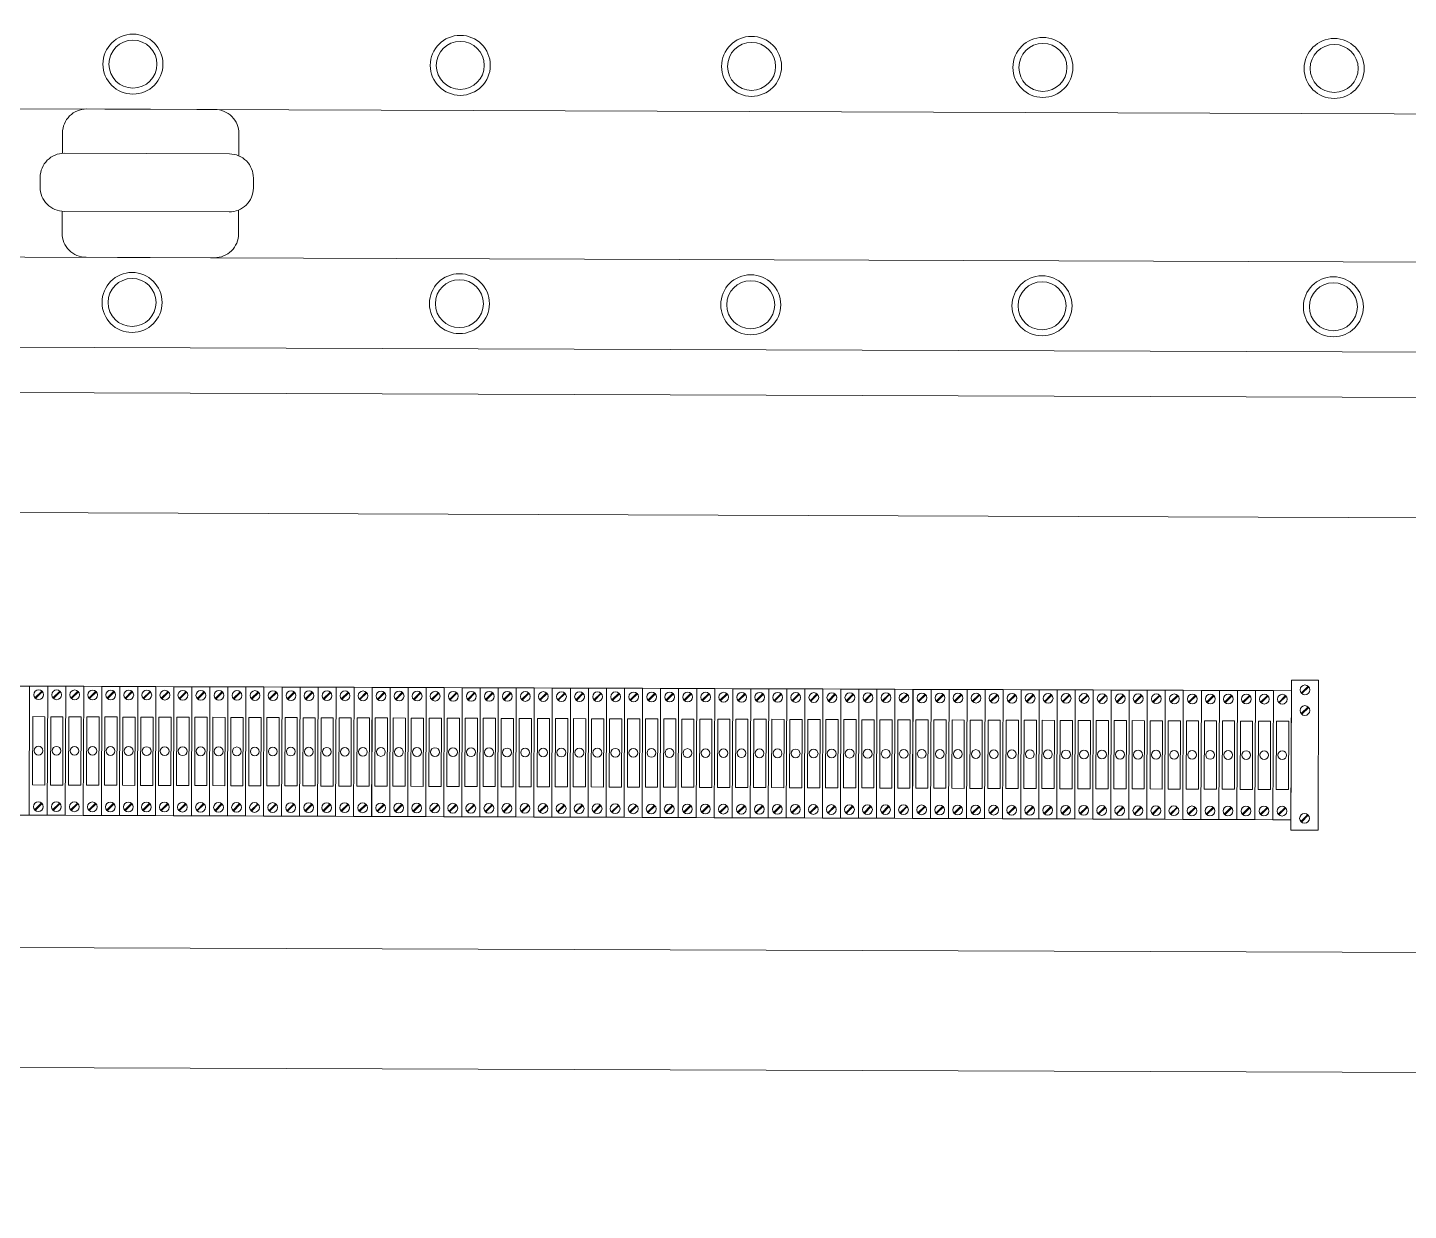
# Model space of a CAD drawing. Header units: millimetres. Extents: x 32721 to 103787, y 57624 to 127312.
# Drawn here: x 38084 to 38316.4, y 61468.9 to 61668.1 of the extents above; entities that cross this region are included whole.
import ezdxf

# ---------------------------------------------------------------- set-up
doc = ezdxf.new("R2010")
doc.units = ezdxf.units.MM
doc.header["$LTSCALE"] = 10
doc.layers.add('1轮廓实线层', color=7, linetype='Continuous', lineweight=18)

msp = doc.modelspace()

# ---------------------------------------------------------------- linework, layer by layer
at = {"layer": '1轮廓实线层'}
for p, q in [((38161.73, 61629.13), (38454.41, 61628.07)), ((37769.26, 61615.38), (38438.42, 61612.97)), ((37794.65, 61607.65), (38412.98, 61605.42)), ((37814.79, 61587.36), (38392.69, 61585.28)), ((38392.43, 61512.05), (37814.53, 61514.14)), ((38392.36, 61491.84), (37814.45, 61493.92))]:
    msp.add_line(p, q, dxfattribs=at)
at = {"layer": '1轮廓实线层', "lineweight": 13}
for p, q in [((38081.31, 61557.18), (38084.35, 61557.17)), ((38084.35, 61557.17), (38084.27, 61535.44)), ((38084.37, 61557.17), (38087.41, 61557.16)), ((38087.41, 61557.16), (38087.33, 61535.43)), ((38087.33, 61535.43), (38087.41, 61557.16)), ((38087.41, 61557.16), (38090.44, 61557.15)), ((38090.44, 61557.15), (38090.36, 61535.42)), ((38090.36, 61535.42), (38090.44, 61557.15)), ((38090.44, 61557.15), (38093.47, 61557.14)), ((38093.47, 61557.14), (38093.39, 61535.41)), ((38093.4, 61535.41), (38093.47, 61557.14)), ((38093.47, 61557.14), (38096.51, 61557.13)), ((38096.51, 61557.13), (38096.43, 61535.39)), ((38096.43, 61535.39), (38096.51, 61557.13)), ((38096.51, 61557.13), (38099.54, 61557.12)), ((38099.54, 61557.12), (38099.46, 61535.38)), ((38099.46, 61535.38), (38099.54, 61557.12)), ((38099.54, 61557.12), (38102.57, 61557.1)), ((38102.57, 61557.1), (38102.49, 61535.37)), ((38102.49, 61535.37), (38102.57, 61557.1)), ((38102.57, 61557.1), (38105.61, 61557.09)), ((38105.61, 61557.09), (38105.53, 61535.36)), ((38105.53, 61535.36), (38105.61, 61557.09)), ((38105.61, 61557.09), (38108.64, 61557.08)), ((38108.64, 61557.08), (38108.56, 61535.35)), ((38108.56, 61535.35), (38108.64, 61557.08)), ((38108.64, 61557.08), (38111.67, 61557.07)), ((38111.67, 61557.07), (38111.59, 61535.34)), ((38111.59, 61535.34), (38111.67, 61557.07)), ((38111.67, 61557.07), (38114.7, 61557.06)), ((38114.7, 61557.06), (38114.63, 61535.33)), ((38114.63, 61535.33), (38114.71, 61557.06)), ((38114.71, 61557.06), (38117.74, 61557.05)), ((38117.74, 61557.05), (38117.66, 61535.32)), ((38117.66, 61535.32), (38117.74, 61557.05)), ((38117.74, 61557.05), (38120.77, 61557.04)), ((38120.77, 61557.04), (38120.69, 61535.31)), ((38120.69, 61535.31), (38120.77, 61557.04)), ((38120.77, 61557.04), (38123.8, 61557.03)), ((38123.8, 61557.03), (38123.73, 61535.3)), ((38123.73, 61535.3), (38123.8, 61557.03)), ((38123.8, 61557.03), (38126.84, 61557.02)), ((38126.84, 61557.02), (38126.76, 61535.28)), ((38126.76, 61535.28), (38126.84, 61557.02)), ((38126.84, 61557.02), (38129.87, 61557.01)), ((38129.87, 61557.01), (38129.79, 61535.27)), ((38129.79, 61535.27), (38129.87, 61557.01)), ((38129.87, 61557.01), (38132.9, 61557)), ((38132.9, 61557), (38132.83, 61535.26)), ((38132.83, 61535.26), (38132.9, 61557)), ((38132.9, 61557), (38135.94, 61556.98)), ((38135.94, 61556.98), (38135.86, 61535.25)), ((38135.86, 61535.25), (38135.94, 61556.98)), ((38135.94, 61556.98), (38138.97, 61556.97)), ((38138.97, 61556.97), (38138.89, 61535.24)), ((38138.89, 61535.24), (38138.97, 61556.97)), ((38138.97, 61556.97), (38142, 61556.96)), ((38142, 61556.96), (38141.92, 61535.23)), ((38141.93, 61535.23), (38142, 61556.96)), ((38142, 61556.96), (38145.04, 61556.95)), ((38145.04, 61556.95), (38144.96, 61535.22)), ((38144.96, 61535.22), (38145.04, 61556.95)), ((38145.04, 61556.95), (38148.07, 61556.94)), ((38148.07, 61556.94), (38147.99, 61535.21)), ((38147.99, 61535.21), (38148.07, 61556.94)), ((38147.99, 61535.21), (38148.07, 61556.94)), ((38148.07, 61556.94), (38151.1, 61556.93)), ((38151.1, 61556.93), (38151.02, 61535.2)), ((38151.03, 61535.2), (38151.1, 61556.93)), ((38151.1, 61556.93), (38154.14, 61556.92)), ((38154.14, 61556.92), (38154.06, 61535.19)), ((38154.06, 61535.19), (38154.14, 61556.92)), ((38154.14, 61556.92), (38157.17, 61556.91)), ((38157.17, 61556.91), (38157.09, 61535.18)), ((38157.09, 61535.18), (38157.17, 61556.91)), ((38157.17, 61556.91), (38160.2, 61556.9)), ((38160.2, 61556.9), (38160.12, 61535.16)), ((38160.12, 61535.16), (38160.2, 61556.9)), ((38160.2, 61556.9), (38163.24, 61556.89)), ((38163.24, 61556.89), (38163.16, 61535.15)), ((38163.16, 61535.15), (38163.24, 61556.89)), ((38163.24, 61556.89), (38166.27, 61556.87)), ((38166.27, 61556.87), (38166.19, 61535.14)), ((38166.19, 61535.14), (38166.27, 61556.87)), ((38166.27, 61556.87), (38169.3, 61556.86)), ((38169.3, 61556.86), (38169.22, 61535.13)), ((38169.22, 61535.13), (38169.3, 61556.86)), ((38169.3, 61556.86), (38172.33, 61556.85)), ((38172.33, 61556.85), (38172.26, 61535.12)), ((38172.36, 61556.85), (38175.4, 61556.84)), ((38175.4, 61556.84), (38175.32, 61535.11)), ((38175.32, 61535.11), (38175.4, 61556.84)), ((38175.4, 61556.84), (38178.43, 61556.83)), ((38178.43, 61556.83), (38178.35, 61535.1)), ((38178.35, 61535.1), (38178.43, 61556.83)), ((38178.43, 61556.83), (38181.46, 61556.82)), ((38181.46, 61556.82), (38181.38, 61535.09)), ((38181.38, 61535.09), (38181.46, 61556.82)), ((38181.46, 61556.82), (38184.49, 61556.81)), ((38184.49, 61556.81), (38184.42, 61535.08)), ((38184.42, 61535.08), (38184.5, 61556.81)), ((38184.5, 61556.81), (38187.53, 61556.8)), ((38187.53, 61556.8), (38187.45, 61535.07)), ((38187.45, 61535.07), (38187.53, 61556.8)), ((38187.53, 61556.8), (38190.56, 61556.79)), ((38190.56, 61556.79), (38190.48, 61535.05)), ((38190.48, 61535.05), (38190.56, 61556.79)), ((38190.56, 61556.79), (38193.59, 61556.78)), ((38193.59, 61556.78), (38193.52, 61535.04)), ((38193.52, 61535.04), (38193.59, 61556.78)), ((38193.59, 61556.78), (38196.63, 61556.77)), ((38196.63, 61556.77), (38196.55, 61535.03)), ((38196.55, 61535.03), (38196.63, 61556.77)), ((38196.63, 61556.77), (38199.66, 61556.75)), ((38199.66, 61556.75), (38199.58, 61535.02)), ((38199.58, 61535.02), (38199.66, 61556.75)), ((38199.66, 61556.75), (38202.69, 61556.74)), ((38202.69, 61556.74), (38202.61, 61535.01)), ((38202.62, 61535.01), (38202.69, 61556.74)), ((38202.69, 61556.74), (38205.73, 61556.73)), ((38205.73, 61556.73), (38205.65, 61535)), ((38205.65, 61535), (38205.73, 61556.73)), ((38205.73, 61556.73), (38208.76, 61556.72)), ((38208.76, 61556.72), (38208.68, 61534.99)), ((38208.68, 61534.99), (38208.76, 61556.72)), ((38208.76, 61556.72), (38211.79, 61556.71)), ((38211.79, 61556.71), (38211.71, 61534.98)), ((38211.71, 61534.98), (38211.79, 61556.71)), ((38211.79, 61556.71), (38214.83, 61556.7)), ((38214.83, 61556.7), (38214.75, 61534.97)), ((38214.75, 61534.97), (38214.83, 61556.7)), ((38214.83, 61556.7), (38217.86, 61556.69)), ((38217.86, 61556.69), (38217.78, 61534.96)), ((38217.78, 61534.96), (38217.86, 61556.69)), ((38217.86, 61556.69), (38220.89, 61556.68)), ((38220.89, 61556.68), (38220.81, 61534.95)), ((38220.81, 61534.95), (38220.89, 61556.68)), ((38220.89, 61556.68), (38223.93, 61556.67)), ((38223.93, 61556.67), (38223.85, 61534.93)), ((38223.85, 61534.93), (38223.93, 61556.67)), ((38223.93, 61556.67), (38226.96, 61556.66)), ((38226.96, 61556.66), (38226.88, 61534.92)), ((38226.88, 61534.92), (38226.96, 61556.66)), ((38226.96, 61556.66), (38229.99, 61556.64)), ((38229.99, 61556.64), (38229.91, 61534.91)), ((38229.91, 61534.91), (38229.99, 61556.64)), ((38229.99, 61556.64), (38233.02, 61556.63)), ((38233.02, 61556.63), (38232.95, 61534.9)), ((38232.95, 61534.9), (38233.03, 61556.63)), ((38233.03, 61556.63), (38236.06, 61556.62)), ((38236.06, 61556.62), (38235.98, 61534.89)), ((38235.98, 61534.89), (38236.06, 61556.62)), ((38235.98, 61534.89), (38236.06, 61556.62)), ((38236.06, 61556.62), (38239.09, 61556.61)), ((38239.09, 61556.61), (38239.01, 61534.88)), ((38239.01, 61534.88), (38239.09, 61556.61)), ((38239.09, 61556.61), (38242.12, 61556.6)), ((38242.12, 61556.6), (38242.05, 61534.87)), ((38242.05, 61534.87), (38242.13, 61556.6)), ((38242.13, 61556.6), (38245.16, 61556.59)), ((38245.16, 61556.59), (38245.08, 61534.86)), ((38245.08, 61534.86), (38245.16, 61556.59)), ((38245.16, 61556.59), (38248.19, 61556.58)), ((38248.19, 61556.58), (38248.11, 61534.85)), ((38248.11, 61534.85), (38248.19, 61556.58)), ((38248.19, 61556.58), (38251.22, 61556.57)), ((38251.22, 61556.57), (38251.15, 61534.84)), ((38251.15, 61534.84), (38251.22, 61556.57)), ((38251.22, 61556.57), (38254.26, 61556.56)), ((38254.26, 61556.56), (38254.18, 61534.82)), ((38254.18, 61534.82), (38254.26, 61556.56)), ((38254.26, 61556.56), (38257.29, 61556.55)), ((38257.29, 61556.55), (38257.21, 61534.81)), ((38257.21, 61534.81), (38257.29, 61556.55)), ((38257.29, 61556.55), (38260.32, 61556.54)), ((38296.64, 61532.9), (38296.73, 61558.17)), ((38296.73, 61558.17), (38301.28, 61558.16)), ((38298.36, 61556.01), (38299.53, 61557.17)), ((38298.46, 61555.91), (38299.63, 61557.07)), ((38301.28, 61558.16), (38301.19, 61532.89)), ((38085.25, 61555.2), (38086.42, 61556.35)), ((38085.35, 61555.09), (38086.52, 61556.25)), ((38088.28, 61555.18), (38089.45, 61556.34)), ((38088.39, 61555.08), (38089.55, 61556.24)), ((38091.32, 61555.17), (38092.48, 61556.33)), ((38091.42, 61555.07), (38092.59, 61556.23)), ((38094.35, 61555.16), (38095.52, 61556.32)), ((38094.45, 61555.06), (38095.62, 61556.22)), ((38097.38, 61555.15), (38098.55, 61556.31)), ((38097.49, 61555.05), (38098.65, 61556.21)), ((38100.42, 61555.14), (38101.58, 61556.3)), ((38100.52, 61555.04), (38101.68, 61556.2)), ((38103.45, 61555.13), (38104.62, 61556.29)), ((38103.55, 61555.03), (38104.72, 61556.19)), ((38106.48, 61555.12), (38107.65, 61556.28)), ((38106.59, 61555.02), (38107.75, 61556.17)), ((38109.52, 61555.11), (38110.68, 61556.27)), ((38109.62, 61555.01), (38110.78, 61556.16)), ((38112.55, 61555.1), (38113.72, 61556.25)), ((38112.65, 61554.99), (38113.82, 61556.15)), ((38115.58, 61555.09), (38116.75, 61556.24)), ((38115.68, 61554.98), (38116.85, 61556.14)), ((38118.62, 61555.08), (38119.78, 61556.23)), ((38118.72, 61554.97), (38119.88, 61556.13)), ((38121.65, 61555.06), (38122.82, 61556.22)), ((38121.75, 61554.96), (38122.92, 61556.12)), ((38124.68, 61555.05), (38125.85, 61556.21)), ((38124.78, 61554.95), (38125.95, 61556.11)), ((38127.72, 61555.04), (38128.88, 61556.2)), ((38127.82, 61554.94), (38128.98, 61556.1)), ((38130.75, 61555.03), (38131.91, 61556.19)), ((38130.85, 61554.93), (38132.02, 61556.09)), ((38133.78, 61555.02), (38134.95, 61556.18)), ((38133.88, 61554.92), (38135.05, 61556.08)), ((38136.81, 61555.01), (38137.98, 61556.17)), ((38136.92, 61554.91), (38138.08, 61556.06)), ((38139.85, 61555), (38141.01, 61556.16)), ((38139.95, 61554.9), (38141.12, 61556.05)), ((38142.88, 61554.99), (38144.05, 61556.14)), ((38142.98, 61554.89), (38144.15, 61556.04)), ((38145.91, 61554.98), (38147.08, 61556.13)), ((38146.02, 61554.87), (38147.18, 61556.03)), ((38148.95, 61554.97), (38150.11, 61556.12)), ((38149.05, 61554.86), (38150.22, 61556.02)), ((38151.98, 61554.95), (38153.15, 61556.11)), ((38152.08, 61554.85), (38153.25, 61556.01)), ((38155.01, 61554.94), (38156.18, 61556.1)), ((38155.12, 61554.84), (38156.28, 61556)), ((38158.05, 61554.93), (38159.21, 61556.09)), ((38158.15, 61554.83), (38159.31, 61555.99)), ((38161.08, 61554.92), (38162.25, 61556.08)), ((38161.18, 61554.82), (38162.35, 61555.98)), ((38164.11, 61554.91), (38165.28, 61556.07)), ((38164.22, 61554.81), (38165.38, 61555.97)), ((38167.15, 61554.9), (38168.31, 61556.06)), ((38167.25, 61554.8), (38168.41, 61555.96)), ((38170.18, 61554.89), (38171.35, 61556.05)), ((38170.28, 61554.79), (38171.45, 61555.94)), ((38173.24, 61554.88), (38174.41, 61556.04)), ((38173.34, 61554.78), (38174.51, 61555.93)), ((38176.27, 61554.87), (38177.44, 61556.02)), ((38176.37, 61554.76), (38177.54, 61555.92)), ((38179.31, 61554.86), (38180.47, 61556.01)), ((38179.41, 61554.75), (38180.57, 61555.91)), ((38182.34, 61554.85), (38183.51, 61556)), ((38182.44, 61554.74), (38183.61, 61555.9)), ((38185.37, 61554.83), (38186.54, 61555.99)), ((38185.47, 61554.73), (38186.64, 61555.89)), ((38188.41, 61554.82), (38189.57, 61555.98)), ((38188.51, 61554.72), (38189.67, 61555.88)), ((38191.44, 61554.81), (38192.6, 61555.97)), ((38191.54, 61554.71), (38192.71, 61555.87)), ((38194.47, 61554.8), (38195.64, 61555.96)), ((38194.57, 61554.7), (38195.74, 61555.86)), ((38197.51, 61554.79), (38198.67, 61555.95)), ((38197.61, 61554.69), (38198.77, 61555.85)), ((38200.54, 61554.78), (38201.7, 61555.94)), ((38200.64, 61554.68), (38201.81, 61555.83)), ((38203.57, 61554.77), (38204.74, 61555.93)), ((38203.67, 61554.67), (38204.84, 61555.82)), ((38206.6, 61554.76), (38207.77, 61555.91)), ((38206.71, 61554.66), (38207.87, 61555.81)), ((38209.64, 61554.75), (38210.8, 61555.9)), ((38209.74, 61554.64), (38210.9, 61555.8)), ((38212.67, 61554.74), (38213.84, 61555.89)), ((38212.77, 61554.63), (38213.94, 61555.79)), ((38215.7, 61554.72), (38216.87, 61555.88)), ((38215.81, 61554.62), (38216.97, 61555.78)), ((38218.74, 61554.71), (38219.9, 61555.87)), ((38218.84, 61554.61), (38220, 61555.77)), ((38221.77, 61554.7), (38222.94, 61555.86)), ((38221.87, 61554.6), (38223.04, 61555.76)), ((38224.8, 61554.69), (38225.97, 61555.85)), ((38224.9, 61554.59), (38226.07, 61555.75)), ((38227.84, 61554.68), (38229, 61555.84)), ((38227.94, 61554.58), (38229.1, 61555.74)), ((38230.87, 61554.67), (38232.04, 61555.83)), ((38230.97, 61554.57), (38232.14, 61555.73)), ((38233.9, 61554.66), (38235.07, 61555.82)), ((38234, 61554.56), (38235.17, 61555.71)), ((38236.94, 61554.65), (38238.1, 61555.81)), ((38237.04, 61554.55), (38238.2, 61555.7)), ((38239.97, 61554.64), (38241.14, 61555.79)), ((38240.07, 61554.53), (38241.24, 61555.69)), ((38243, 61554.63), (38244.17, 61555.78)), ((38243.1, 61554.52), (38244.27, 61555.68)), ((38246.04, 61554.62), (38247.2, 61555.77)), ((38246.14, 61554.51), (38247.3, 61555.67)), ((38249.07, 61554.6), (38250.23, 61555.76)), ((38249.17, 61554.5), (38250.34, 61555.66)), ((38252.1, 61554.59), (38253.27, 61555.75)), ((38252.2, 61554.49), (38253.37, 61555.65)), ((38255.14, 61554.58), (38256.3, 61555.74)), ((38255.24, 61554.48), (38256.4, 61555.64)), ((38258.17, 61554.57), (38259.33, 61555.73)), ((38258.27, 61554.47), (38259.44, 61555.63)), ((38260.32, 61556.54), (38260.24, 61534.8)), ((38260.25, 61534.8), (38260.32, 61556.54)), ((38260.32, 61556.54), (38263.36, 61556.52)), ((38261.2, 61554.56), (38262.37, 61555.72)), ((38261.3, 61554.46), (38262.47, 61555.62)), ((38263.36, 61556.52), (38263.28, 61534.79)), ((38263.28, 61534.79), (38263.36, 61556.52)), ((38263.36, 61556.52), (38266.39, 61556.51)), ((38264.23, 61554.55), (38265.4, 61555.71)), ((38264.34, 61554.45), (38265.5, 61555.6)), ((38266.39, 61556.51), (38266.31, 61534.78)), ((38266.31, 61534.78), (38266.39, 61556.51)), ((38266.39, 61556.51), (38269.42, 61556.5)), ((38267.27, 61554.54), (38268.43, 61555.7)), ((38267.37, 61554.44), (38268.54, 61555.59)), ((38269.42, 61556.5), (38269.34, 61534.77)), ((38269.34, 61534.77), (38269.42, 61556.5)), ((38269.42, 61556.5), (38272.46, 61556.49)), ((38270.3, 61554.53), (38271.47, 61555.68)), ((38270.4, 61554.43), (38271.57, 61555.58)), ((38272.46, 61556.49), (38272.38, 61534.76)), ((38272.38, 61534.76), (38272.46, 61556.49)), ((38272.46, 61556.49), (38275.49, 61556.48)), ((38273.33, 61554.52), (38274.5, 61555.67)), ((38273.44, 61554.41), (38274.6, 61555.57)), ((38275.49, 61556.48), (38275.41, 61534.75)), ((38275.41, 61534.75), (38275.49, 61556.48)), ((38275.49, 61556.48), (38278.52, 61556.47)), ((38276.37, 61554.51), (38277.53, 61555.66)), ((38276.47, 61554.4), (38277.63, 61555.56)), ((38278.52, 61556.47), (38278.44, 61534.74)), ((38278.44, 61534.74), (38278.52, 61556.47)), ((38278.52, 61556.47), (38281.56, 61556.46)), ((38279.4, 61554.49), (38280.57, 61555.65)), ((38279.5, 61554.39), (38280.67, 61555.55)), ((38281.56, 61556.46), (38281.48, 61534.73)), ((38281.48, 61534.73), (38281.56, 61556.46)), ((38281.56, 61556.46), (38284.59, 61556.45)), ((38282.43, 61554.48), (38283.6, 61555.64)), ((38282.53, 61554.38), (38283.7, 61555.54)), ((38284.59, 61556.45), (38284.51, 61534.72)), ((38284.51, 61534.72), (38284.59, 61556.45)), ((38284.59, 61556.45), (38287.62, 61556.44)), ((38285.47, 61554.47), (38286.63, 61555.63)), ((38285.57, 61554.37), (38286.73, 61555.53)), ((38287.62, 61556.44), (38287.54, 61534.7)), ((38287.54, 61534.7), (38287.62, 61556.44)), ((38287.62, 61556.44), (38290.65, 61556.43)), ((38288.5, 61554.46), (38289.67, 61555.62)), ((38288.6, 61554.36), (38289.77, 61555.52)), ((38290.65, 61556.43), (38290.58, 61534.69)), ((38290.58, 61534.69), (38290.66, 61556.43)), ((38290.66, 61556.43), (38293.69, 61556.41)), ((38291.53, 61554.45), (38292.7, 61555.61)), ((38291.63, 61554.35), (38292.8, 61555.51)), ((38293.69, 61556.41), (38293.61, 61534.68)), ((38293.61, 61534.68), (38293.69, 61556.41)), ((38293.69, 61556.41), (38296.72, 61556.4)), ((38294.57, 61554.44), (38295.73, 61555.6)), ((38294.67, 61554.34), (38295.83, 61555.5)), ((38296.72, 61556.4), (38296.64, 61534.67)), ((38296.64, 61534.67), (38296.72, 61556.4)), ((38298.35, 61552.54), (38299.52, 61553.69)), ((38298.45, 61552.43), (38299.62, 61553.59)), ((38085.18, 61536.35), (38086.35, 61537.5)), ((38085.29, 61536.24), (38086.45, 61537.4)), ((38088.22, 61536.34), (38089.38, 61537.49)), ((38088.32, 61536.23), (38089.48, 61537.39)), ((38091.25, 61536.32), (38092.42, 61537.48)), ((38091.35, 61536.22), (38092.52, 61537.38)), ((38094.28, 61536.31), (38095.45, 61537.47)), ((38094.38, 61536.21), (38095.55, 61537.37)), ((38097.32, 61536.3), (38098.48, 61537.46)), ((38097.42, 61536.2), (38098.58, 61537.36)), ((38100.35, 61536.29), (38101.52, 61537.45)), ((38100.45, 61536.19), (38101.62, 61537.35)), ((38103.38, 61536.28), (38104.55, 61537.44)), ((38103.48, 61536.18), (38104.65, 61537.34)), ((38106.42, 61536.27), (38107.58, 61537.43)), ((38106.52, 61536.17), (38107.68, 61537.32)), ((38109.45, 61536.26), (38110.61, 61537.42)), ((38109.55, 61536.16), (38110.72, 61537.31)), ((38112.48, 61536.25), (38113.65, 61537.41)), ((38112.58, 61536.15), (38113.75, 61537.3)), ((38115.52, 61536.24), (38116.68, 61537.39)), ((38115.62, 61536.13), (38116.78, 61537.29)), ((38118.55, 61536.23), (38119.71, 61537.38)), ((38118.65, 61536.12), (38119.82, 61537.28)), ((38121.58, 61536.21), (38122.75, 61537.37)), ((38121.68, 61536.11), (38122.85, 61537.27)), ((38124.61, 61536.2), (38125.78, 61537.36)), ((38124.72, 61536.1), (38125.88, 61537.26)), ((38127.65, 61536.19), (38128.81, 61537.35)), ((38127.75, 61536.09), (38128.91, 61537.25)), ((38130.68, 61536.18), (38131.85, 61537.34)), ((38130.78, 61536.08), (38131.95, 61537.24)), ((38133.71, 61536.17), (38134.88, 61537.33)), ((38133.82, 61536.07), (38134.98, 61537.23)), ((38136.75, 61536.16), (38137.91, 61537.32)), ((38136.85, 61536.06), (38138.01, 61537.22)), ((38139.78, 61536.15), (38140.95, 61537.31)), ((38139.88, 61536.05), (38141.05, 61537.2)), ((38142.81, 61536.14), (38143.98, 61537.3)), ((38142.91, 61536.04), (38144.08, 61537.19)), ((38145.85, 61536.13), (38147.01, 61537.28)), ((38145.95, 61536.03), (38147.11, 61537.18)), ((38148.88, 61536.12), (38150.05, 61537.27)), ((38148.98, 61536.01), (38150.15, 61537.17)), ((38151.91, 61536.11), (38153.08, 61537.26)), ((38152.01, 61536), (38153.18, 61537.16)), ((38154.95, 61536.09), (38156.11, 61537.25)), ((38155.05, 61535.99), (38156.21, 61537.15)), ((38157.98, 61536.08), (38159.15, 61537.24)), ((38158.08, 61535.98), (38159.25, 61537.14)), ((38161.01, 61536.07), (38162.18, 61537.23)), ((38161.11, 61535.97), (38162.28, 61537.13)), ((38164.05, 61536.06), (38165.21, 61537.22)), ((38164.15, 61535.96), (38165.31, 61537.12)), ((38167.08, 61536.05), (38168.24, 61537.21)), ((38167.18, 61535.95), (38168.35, 61537.11)), ((38170.11, 61536.04), (38171.28, 61537.2)), ((38170.21, 61535.94), (38171.38, 61537.09)), ((38173.17, 61536.03), (38174.34, 61537.19)), ((38173.27, 61535.93), (38174.44, 61537.08)), ((38176.21, 61536.02), (38177.37, 61537.18)), ((38176.31, 61535.92), (38177.47, 61537.07)), ((38179.24, 61536.01), (38180.4, 61537.16)), ((38179.34, 61535.9), (38180.51, 61537.06)), ((38182.27, 61536), (38183.44, 61537.15)), ((38182.37, 61535.89), (38183.54, 61537.05)), ((38185.3, 61535.98), (38186.47, 61537.14)), ((38185.41, 61535.88), (38186.57, 61537.04)), ((38188.34, 61535.97), (38189.5, 61537.13)), ((38188.44, 61535.87), (38189.61, 61537.03)), ((38191.37, 61535.96), (38192.54, 61537.12)), ((38191.47, 61535.86), (38192.64, 61537.02)), ((38194.4, 61535.95), (38195.57, 61537.11)), ((38194.51, 61535.85), (38195.67, 61537.01)), ((38197.44, 61535.94), (38198.6, 61537.1)), ((38197.54, 61535.84), (38198.7, 61537)), ((38200.47, 61535.93), (38201.64, 61537.09)), ((38200.57, 61535.83), (38201.74, 61536.99)), ((38203.5, 61535.92), (38204.67, 61537.08)), ((38203.6, 61535.82), (38204.77, 61536.97)), ((38206.54, 61535.91), (38207.7, 61537.07)), ((38206.64, 61535.81), (38207.8, 61536.96)), ((38209.57, 61535.9), (38210.74, 61537.05)), ((38209.67, 61535.8), (38210.84, 61536.95)), ((38212.6, 61535.89), (38213.77, 61537.04)), ((38212.7, 61535.78), (38213.87, 61536.94)), ((38215.64, 61535.88), (38216.8, 61537.03)), ((38215.74, 61535.77), (38216.9, 61536.93)), ((38218.67, 61535.86), (38219.83, 61537.02)), ((38218.77, 61535.76), (38219.94, 61536.92)), ((38221.7, 61535.85), (38222.87, 61537.01)), ((38221.8, 61535.75), (38222.97, 61536.91)), ((38224.74, 61535.84), (38225.9, 61537)), ((38224.84, 61535.74), (38226, 61536.9)), ((38227.77, 61535.83), (38228.93, 61536.99)), ((38227.87, 61535.73), (38229.04, 61536.89)), ((38230.8, 61535.82), (38231.97, 61536.98)), ((38230.9, 61535.72), (38232.07, 61536.88)), ((38233.83, 61535.81), (38235, 61536.97)), ((38233.94, 61535.71), (38235.1, 61536.86)), ((38236.87, 61535.8), (38238.03, 61536.96)), ((38236.97, 61535.7), (38238.14, 61536.85)), ((38239.9, 61535.79), (38241.07, 61536.95)), ((38240, 61535.69), (38241.17, 61536.84)), ((38242.93, 61535.78), (38244.1, 61536.93)), ((38243.04, 61535.67), (38244.2, 61536.83)), ((38245.97, 61535.77), (38247.13, 61536.92)), ((38246.07, 61535.66), (38247.24, 61536.82)), ((38249, 61535.75), (38250.17, 61536.91)), ((38249.1, 61535.65), (38250.27, 61536.81)), ((38252.03, 61535.74), (38253.2, 61536.9)), ((38252.14, 61535.64), (38253.3, 61536.8)), ((38255.07, 61535.73), (38256.23, 61536.89)), ((38255.17, 61535.63), (38256.33, 61536.79)), ((38258.1, 61535.72), (38259.27, 61536.88)), ((38258.2, 61535.62), (38259.37, 61536.78)), ((38261.13, 61535.71), (38262.3, 61536.87)), ((38261.23, 61535.61), (38262.4, 61536.77)), ((38264.17, 61535.7), (38265.33, 61536.86)), ((38264.27, 61535.6), (38265.43, 61536.76)), ((38267.2, 61535.69), (38268.37, 61536.85)), ((38267.3, 61535.59), (38268.47, 61536.74)), ((38270.23, 61535.68), (38271.4, 61536.84)), ((38270.33, 61535.58), (38271.5, 61536.73)), ((38273.27, 61535.67), (38274.43, 61536.82)), ((38273.37, 61535.57), (38274.53, 61536.72)), ((38276.3, 61535.66), (38277.46, 61536.81)), ((38276.4, 61535.55), (38277.57, 61536.71)), ((38279.33, 61535.65), (38280.5, 61536.8)), ((38279.43, 61535.54), (38280.6, 61536.7)), ((38282.37, 61535.63), (38283.53, 61536.79)), ((38282.47, 61535.53), (38283.63, 61536.69)), ((38285.4, 61535.62), (38286.56, 61536.78)), ((38285.5, 61535.52), (38286.67, 61536.68)), ((38288.43, 61535.61), (38289.6, 61536.77)), ((38288.53, 61535.51), (38289.7, 61536.67)), ((38291.46, 61535.6), (38292.63, 61536.76)), ((38291.57, 61535.5), (38292.73, 61536.66)), ((38294.5, 61535.59), (38295.66, 61536.75)), ((38294.6, 61535.49), (38295.77, 61536.65)), ((38084.27, 61535.44), (38081.24, 61535.45)), ((38087.33, 61535.43), (38084.3, 61535.44)), ((38090.36, 61535.42), (38087.33, 61535.43)), ((38093.39, 61535.41), (38090.36, 61535.42)), ((38096.43, 61535.39), (38093.4, 61535.41)), ((38099.46, 61535.38), (38096.43, 61535.39)), ((38102.49, 61535.37), (38099.46, 61535.38)), ((38105.53, 61535.36), (38102.49, 61535.37)), ((38108.56, 61535.35), (38105.53, 61535.36)), ((38111.59, 61535.34), (38108.56, 61535.35)), ((38114.63, 61535.33), (38111.59, 61535.34)), ((38117.66, 61535.32), (38114.63, 61535.33)), ((38120.69, 61535.31), (38117.66, 61535.32)), ((38123.73, 61535.3), (38120.69, 61535.31)), ((38126.76, 61535.28), (38123.73, 61535.3)), ((38129.79, 61535.27), (38126.76, 61535.28)), ((38132.83, 61535.26), (38129.79, 61535.27)), ((38135.86, 61535.25), (38132.83, 61535.26)), ((38138.89, 61535.24), (38135.86, 61535.25)), ((38141.92, 61535.23), (38138.89, 61535.24)), ((38144.96, 61535.22), (38141.93, 61535.23)), ((38147.99, 61535.21), (38144.96, 61535.22)), ((38151.02, 61535.2), (38147.99, 61535.21)), ((38154.06, 61535.19), (38151.03, 61535.2)), ((38157.09, 61535.18), (38154.06, 61535.19)), ((38160.12, 61535.16), (38157.09, 61535.18)), ((38163.16, 61535.15), (38160.12, 61535.16)), ((38166.19, 61535.14), (38163.16, 61535.15)), ((38169.22, 61535.13), (38166.19, 61535.14)), ((38172.26, 61535.12), (38169.22, 61535.13)), ((38175.32, 61535.11), (38172.28, 61535.12)), ((38178.35, 61535.1), (38175.32, 61535.11)), ((38181.38, 61535.09), (38178.35, 61535.1)), ((38184.42, 61535.08), (38181.38, 61535.09)), ((38187.45, 61535.07), (38184.42, 61535.08)), ((38190.48, 61535.05), (38187.45, 61535.07)), ((38193.52, 61535.04), (38190.48, 61535.05)), ((38196.55, 61535.03), (38193.52, 61535.04)), ((38199.58, 61535.02), (38196.55, 61535.03)), ((38202.61, 61535.01), (38199.58, 61535.02)), ((38205.65, 61535), (38202.62, 61535.01)), ((38208.68, 61534.99), (38205.65, 61535)), ((38211.71, 61534.98), (38208.68, 61534.99)), ((38214.75, 61534.97), (38211.71, 61534.98)), ((38217.78, 61534.96), (38214.75, 61534.97)), ((38220.81, 61534.95), (38217.78, 61534.96)), ((38223.85, 61534.93), (38220.81, 61534.95)), ((38226.88, 61534.92), (38223.85, 61534.93)), ((38229.91, 61534.91), (38226.88, 61534.92)), ((38232.95, 61534.9), (38229.91, 61534.91)), ((38235.98, 61534.89), (38232.95, 61534.9)), ((38239.01, 61534.88), (38235.98, 61534.89)), ((38242.05, 61534.87), (38239.01, 61534.88)), ((38245.08, 61534.86), (38242.05, 61534.87)), ((38248.11, 61534.85), (38245.08, 61534.86)), ((38251.15, 61534.84), (38248.11, 61534.85)), ((38254.18, 61534.82), (38251.15, 61534.84)), ((38257.21, 61534.81), (38254.18, 61534.82)), ((38260.24, 61534.8), (38257.21, 61534.81)), ((38263.28, 61534.79), (38260.25, 61534.8)), ((38266.31, 61534.78), (38263.28, 61534.79)), ((38269.34, 61534.77), (38266.31, 61534.78)), ((38272.38, 61534.76), (38269.34, 61534.77)), ((38275.41, 61534.75), (38272.38, 61534.76)), ((38278.44, 61534.74), (38275.41, 61534.75)), ((38281.48, 61534.73), (38278.44, 61534.74)), ((38284.51, 61534.72), (38281.48, 61534.73)), ((38287.54, 61534.7), (38284.51, 61534.72)), ((38290.58, 61534.69), (38287.54, 61534.7)), ((38293.61, 61534.68), (38290.58, 61534.69)), ((38296.64, 61534.67), (38293.61, 61534.68)), ((38298.28, 61534.37), (38299.45, 61535.53)), ((38298.39, 61534.27), (38299.55, 61535.42)), ((38301.19, 61532.89), (38296.64, 61532.9))]:
    msp.add_line(p, q, dxfattribs=at)
at = {"layer": '1轮廓实线层'}
for points in [[(38453.49, 61653.05), (37756.02, 61655.57, -0.414214), (37750.99, 61660.64), (37752.41, 62054.86, -0.414214), (37757.48, 62059.9)], [(38089.88, 61646.88), (38089.9, 61650.32, -0.414214), (38093.95, 61654.35), (38115.55, 61654.27, -0.414214), (38119.58, 61650.21), (38119.57, 61646.47)], [(38119.53, 61637.32), (38119.52, 61633.33, -0.414214), (38115.46, 61629.3), (38093.86, 61629.38, -0.414214), (38089.84, 61633.43), (38089.85, 61637.12)], [(37754.01, 61377.89, -0.414214), (37749.98, 61381.95), (37750.86, 61626.57, -0.414214), (37754.92, 61630.6), (38161.73, 61629.13)]]:
    msp.add_lwpolyline(points, format="xyb", dxfattribs=at)
msp.add_lwpolyline([(38086.14, 61642.86, -0.414214), (38090.19, 61646.89), (38117.99, 61646.79, -0.414214), (38122.02, 61642.73), (38122.02, 61641.04, -0.414214), (38117.96, 61637.01), (38090.16, 61637.11, -0.414214), (38086.13, 61641.17)], format="xyb", close=True, dxfattribs=at)
at = {"layer": '1轮廓实线层', "lineweight": 13}
for points in [[(38084.88, 61552.03), (38086.94, 61552.02), (38086.9, 61540.52), (38084.84, 61540.53)], [(38087.91, 61552.02), (38089.97, 61552.01), (38089.93, 61540.51), (38087.87, 61540.52)], [(38090.94, 61552.01), (38093.01, 61552), (38092.97, 61540.5), (38090.9, 61540.51)], [(38093.98, 61552), (38096.04, 61551.99), (38096, 61540.49), (38093.94, 61540.49)], [(38097.01, 61551.98), (38099.07, 61551.98), (38099.03, 61540.48), (38096.97, 61540.48)], [(38100.04, 61551.97), (38102.11, 61551.97), (38102.06, 61540.46), (38100, 61540.47)], [(38103.08, 61551.96), (38105.14, 61551.96), (38105.1, 61540.45), (38103.04, 61540.46)], [(38106.11, 61551.95), (38108.17, 61551.94), (38108.13, 61540.44), (38106.07, 61540.45)], [(38109.14, 61551.94), (38111.21, 61551.93), (38111.16, 61540.43), (38109.1, 61540.44)], [(38112.18, 61551.93), (38114.24, 61551.92), (38114.2, 61540.42), (38112.14, 61540.43)], [(38115.21, 61551.92), (38117.27, 61551.91), (38117.23, 61540.41), (38115.17, 61540.42)], [(38118.24, 61551.91), (38120.31, 61551.9), (38120.26, 61540.4), (38118.2, 61540.41)], [(38121.28, 61551.9), (38123.34, 61551.89), (38123.3, 61540.39), (38121.23, 61540.4)], [(38124.31, 61551.89), (38126.37, 61551.88), (38126.33, 61540.38), (38124.27, 61540.38)], [(38127.34, 61551.88), (38129.4, 61551.87), (38129.36, 61540.37), (38127.3, 61540.37)], [(38130.38, 61551.86), (38132.44, 61551.86), (38132.4, 61540.36), (38130.33, 61540.36)], [(38133.41, 61551.85), (38135.47, 61551.85), (38135.43, 61540.34), (38133.37, 61540.35)], [(38136.44, 61551.84), (38138.5, 61551.84), (38138.46, 61540.33), (38136.4, 61540.34)], [(38139.47, 61551.83), (38141.54, 61551.82), (38141.5, 61540.32), (38139.43, 61540.33)], [(38142.51, 61551.82), (38144.57, 61551.81), (38144.53, 61540.31), (38142.47, 61540.32)], [(38145.54, 61551.81), (38147.6, 61551.8), (38147.56, 61540.3), (38145.5, 61540.31)], [(38148.57, 61551.8), (38150.64, 61551.79), (38150.6, 61540.29), (38148.53, 61540.3)], [(38151.61, 61551.79), (38153.67, 61551.78), (38153.63, 61540.28), (38151.57, 61540.29)], [(38154.64, 61551.78), (38156.7, 61551.77), (38156.66, 61540.27), (38154.6, 61540.28)], [(38157.67, 61551.77), (38159.74, 61551.76), (38159.7, 61540.26), (38157.63, 61540.26)], [(38160.71, 61551.75), (38162.77, 61551.75), (38162.73, 61540.25), (38160.67, 61540.25)], [(38163.74, 61551.74), (38165.8, 61551.74), (38165.76, 61540.23), (38163.7, 61540.24)], [(38166.77, 61551.73), (38168.84, 61551.73), (38168.79, 61540.22), (38166.73, 61540.23)], [(38169.81, 61551.72), (38171.87, 61551.71), (38171.83, 61540.21), (38169.77, 61540.22)], [(38172.87, 61551.71), (38174.93, 61551.7), (38174.89, 61540.2), (38172.83, 61540.21)], [(38175.9, 61551.7), (38177.96, 61551.69), (38177.92, 61540.19), (38175.86, 61540.2)], [(38178.93, 61551.69), (38181, 61551.68), (38180.95, 61540.18), (38178.89, 61540.19)], [(38181.97, 61551.68), (38184.03, 61551.67), (38183.99, 61540.17), (38181.92, 61540.18)], [(38185, 61551.67), (38187.06, 61551.66), (38187.02, 61540.16), (38184.96, 61540.17)], [(38188.03, 61551.66), (38190.09, 61551.65), (38190.05, 61540.15), (38187.99, 61540.15)], [(38191.07, 61551.65), (38193.13, 61551.64), (38193.09, 61540.14), (38191.02, 61540.14)], [(38194.1, 61551.63), (38196.16, 61551.63), (38196.12, 61540.13), (38194.06, 61540.13)], [(38197.13, 61551.62), (38199.19, 61551.62), (38199.15, 61540.11), (38197.09, 61540.12)], [(38200.17, 61551.61), (38202.23, 61551.61), (38202.19, 61540.1), (38200.12, 61540.11)], [(38203.2, 61551.6), (38205.26, 61551.59), (38205.22, 61540.09), (38203.16, 61540.1)], [(38206.23, 61551.59), (38208.29, 61551.58), (38208.25, 61540.08), (38206.19, 61540.09)], [(38209.26, 61551.58), (38211.33, 61551.57), (38211.29, 61540.07), (38209.22, 61540.08)], [(38212.3, 61551.57), (38214.36, 61551.56), (38214.32, 61540.06), (38212.26, 61540.07)], [(38215.33, 61551.56), (38217.39, 61551.55), (38217.35, 61540.05), (38215.29, 61540.06)], [(38218.36, 61551.55), (38220.43, 61551.54), (38220.38, 61540.04), (38218.32, 61540.05)], [(38221.4, 61551.54), (38223.46, 61551.53), (38223.42, 61540.03), (38221.36, 61540.03)], [(38224.43, 61551.52), (38226.49, 61551.52), (38226.45, 61540.02), (38224.39, 61540.02)], [(38227.46, 61551.51), (38229.53, 61551.51), (38229.48, 61540), (38227.42, 61540.01)], [(38230.5, 61551.5), (38232.56, 61551.5), (38232.52, 61539.99), (38230.45, 61540)], [(38233.53, 61551.49), (38235.59, 61551.48), (38235.55, 61539.98), (38233.49, 61539.99)], [(38236.56, 61551.48), (38238.63, 61551.47), (38238.58, 61539.97), (38236.52, 61539.98)], [(38239.6, 61551.47), (38241.66, 61551.46), (38241.62, 61539.96), (38239.55, 61539.97)], [(38242.63, 61551.46), (38244.69, 61551.45), (38244.65, 61539.95), (38242.59, 61539.96)], [(38245.66, 61551.45), (38247.72, 61551.44), (38247.68, 61539.94), (38245.62, 61539.95)], [(38248.7, 61551.44), (38250.76, 61551.43), (38250.72, 61539.93), (38248.65, 61539.94)], [(38251.73, 61551.43), (38253.79, 61551.42), (38253.75, 61539.92), (38251.69, 61539.92)], [(38254.76, 61551.42), (38256.82, 61551.41), (38256.78, 61539.91), (38254.72, 61539.91)], [(38257.8, 61551.4), (38259.86, 61551.4), (38259.82, 61539.9), (38257.75, 61539.9)], [(38260.83, 61551.39), (38262.89, 61551.39), (38262.85, 61539.88), (38260.79, 61539.89)], [(38263.86, 61551.38), (38265.92, 61551.38), (38265.88, 61539.87), (38263.82, 61539.88)], [(38266.89, 61551.37), (38268.96, 61551.36), (38268.92, 61539.86), (38266.85, 61539.87)], [(38269.93, 61551.36), (38271.99, 61551.35), (38271.95, 61539.85), (38269.89, 61539.86)], [(38272.96, 61551.35), (38275.02, 61551.34), (38274.98, 61539.84), (38272.92, 61539.85)], [(38275.99, 61551.34), (38278.06, 61551.33), (38278.01, 61539.83), (38275.95, 61539.84)], [(38279.03, 61551.33), (38281.09, 61551.32), (38281.05, 61539.82), (38278.99, 61539.83)], [(38282.06, 61551.32), (38284.12, 61551.31), (38284.08, 61539.81), (38282.02, 61539.82)], [(38285.09, 61551.31), (38287.16, 61551.3), (38287.11, 61539.8), (38285.05, 61539.8)], [(38288.13, 61551.29), (38290.19, 61551.29), (38290.15, 61539.79), (38288.08, 61539.79)], [(38291.16, 61551.28), (38293.22, 61551.28), (38293.18, 61539.77), (38291.12, 61539.78)], [(38294.19, 61551.27), (38296.26, 61551.27), (38296.21, 61539.76), (38294.15, 61539.77)]]:
    msp.add_lwpolyline(points, close=True, dxfattribs=at)
at = {"layer": '1轮廓实线层'}
for centre, radius in [((38101.75, 61661.9), 5.05), ((38101.75, 61661.9), 4.04), ((38156.84, 61661.7), 5.05), ((38205.86, 61661.53), 5.05), ((38254.89, 61661.35), 5.05), ((38303.91, 61661.17), 5.05), ((38156.84, 61661.7), 4.04), ((38205.86, 61661.53), 4.04), ((38254.89, 61661.35), 4.04), ((38303.91, 61661.17), 4.04), ((38101.6, 61621.77), 5.05), ((38156.69, 61621.57), 5.05), ((38205.72, 61621.39), 5.05), ((38254.74, 61621.21), 5.05), ((38101.6, 61621.77), 4.04), ((38156.69, 61621.57), 4.04), ((38205.72, 61621.39), 4.04), ((38254.74, 61621.21), 4.04), ((38303.77, 61621.04), 5.05), ((38303.77, 61621.04), 4.04)]:
    msp.add_circle(centre, radius, dxfattribs=at)
at = {"layer": '1轮廓实线层', "lineweight": 13}
for centre, radius in [((38085.89, 61555.72), 0.821), ((38299, 61556.54), 0.821), ((38088.92, 61555.71), 0.821), ((38091.95, 61555.7), 0.821), ((38094.98, 61555.69), 0.821), ((38098.02, 61555.68), 0.821), ((38101.05, 61555.67), 0.821), ((38104.08, 61555.66), 0.821), ((38107.12, 61555.65), 0.821), ((38110.15, 61555.64), 0.821), ((38113.18, 61555.62), 0.821), ((38116.22, 61555.61), 0.821), ((38119.25, 61555.6), 0.821), ((38122.28, 61555.59), 0.821), ((38125.32, 61555.58), 0.821), ((38128.35, 61555.57), 0.821), ((38131.38, 61555.56), 0.821), ((38134.42, 61555.55), 0.821), ((38137.45, 61555.54), 0.821), ((38140.48, 61555.53), 0.821), ((38143.51, 61555.52), 0.821), ((38146.55, 61555.5), 0.821), ((38149.58, 61555.49), 0.821), ((38152.61, 61555.48), 0.821), ((38155.65, 61555.47), 0.821), ((38158.68, 61555.46), 0.821), ((38161.71, 61555.45), 0.821), ((38164.75, 61555.44), 0.821), ((38167.78, 61555.43), 0.821), ((38170.81, 61555.42), 0.821), ((38173.87, 61555.41), 0.821), ((38176.91, 61555.39), 0.821), ((38179.94, 61555.38), 0.821), ((38182.97, 61555.37), 0.821), ((38186.01, 61555.36), 0.821), ((38189.04, 61555.35), 0.821), ((38192.07, 61555.34), 0.821), ((38195.11, 61555.33), 0.821), ((38198.14, 61555.32), 0.821), ((38201.17, 61555.31), 0.821), ((38204.2, 61555.3), 0.821), ((38207.24, 61555.29), 0.821), ((38210.27, 61555.27), 0.821), ((38213.3, 61555.26), 0.821), ((38216.34, 61555.25), 0.821), ((38219.37, 61555.24), 0.821), ((38222.4, 61555.23), 0.821), ((38225.44, 61555.22), 0.821), ((38228.47, 61555.21), 0.821), ((38231.5, 61555.2), 0.821), ((38234.54, 61555.19), 0.821), ((38237.57, 61555.18), 0.821), ((38240.6, 61555.16), 0.821), ((38243.64, 61555.15), 0.821), ((38246.67, 61555.14), 0.821), ((38249.7, 61555.13), 0.821), ((38252.74, 61555.12), 0.821), ((38255.77, 61555.11), 0.821), ((38258.8, 61555.1), 0.821), ((38261.83, 61555.09), 0.821), ((38264.87, 61555.08), 0.821), ((38267.9, 61555.07), 0.821), ((38270.93, 61555.06), 0.821), ((38273.97, 61555.04), 0.821), ((38277, 61555.03), 0.821), ((38280.03, 61555.02), 0.821), ((38283.07, 61555.01), 0.821), ((38286.1, 61555), 0.821), ((38289.13, 61554.99), 0.821), ((38292.17, 61554.98), 0.821), ((38295.2, 61554.97), 0.821), ((38298.98, 61553.06), 0.821), ((38085.85, 61546.3), 0.742), ((38088.88, 61546.29), 0.742), ((38091.92, 61546.28), 0.742), ((38094.95, 61546.27), 0.742), ((38097.98, 61546.25), 0.742), ((38101.02, 61546.24), 0.742), ((38104.05, 61546.23), 0.742), ((38107.08, 61546.22), 0.742), ((38110.12, 61546.21), 0.742), ((38113.15, 61546.2), 0.742), ((38116.18, 61546.19), 0.742), ((38119.22, 61546.18), 0.742), ((38122.25, 61546.17), 0.742), ((38125.28, 61546.16), 0.742), ((38128.31, 61546.15), 0.742), ((38131.35, 61546.13), 0.742), ((38134.38, 61546.12), 0.742), ((38137.41, 61546.11), 0.742), ((38140.45, 61546.1), 0.742), ((38143.48, 61546.09), 0.742), ((38146.51, 61546.08), 0.742), ((38149.55, 61546.07), 0.742), ((38152.58, 61546.06), 0.742), ((38155.61, 61546.05), 0.742), ((38158.65, 61546.04), 0.742), ((38161.68, 61546.02), 0.742), ((38164.71, 61546.01), 0.742), ((38167.75, 61546), 0.742), ((38170.78, 61545.99), 0.742), ((38173.84, 61545.98), 0.742), ((38176.87, 61545.97), 0.742), ((38179.91, 61545.96), 0.742), ((38182.94, 61545.95), 0.742), ((38185.97, 61545.94), 0.742), ((38189.01, 61545.93), 0.742), ((38192.04, 61545.92), 0.742), ((38195.07, 61545.9), 0.742), ((38198.1, 61545.89), 0.742), ((38201.14, 61545.88), 0.742), ((38204.17, 61545.87), 0.742), ((38207.2, 61545.86), 0.742), ((38210.24, 61545.85), 0.742), ((38213.27, 61545.84), 0.742), ((38216.3, 61545.83), 0.742), ((38219.34, 61545.82), 0.742), ((38222.37, 61545.81), 0.742), ((38225.4, 61545.79), 0.742), ((38228.44, 61545.78), 0.742), ((38231.47, 61545.77), 0.742), ((38234.5, 61545.76), 0.742), ((38237.54, 61545.75), 0.742), ((38240.57, 61545.74), 0.742), ((38243.6, 61545.73), 0.742), ((38246.64, 61545.72), 0.742), ((38249.67, 61545.71), 0.742), ((38252.7, 61545.7), 0.742), ((38255.73, 61545.69), 0.742), ((38258.77, 61545.67), 0.742), ((38261.8, 61545.66), 0.742), ((38264.83, 61545.65), 0.742), ((38267.87, 61545.64), 0.742), ((38270.9, 61545.63), 0.742), ((38273.93, 61545.62), 0.742), ((38276.97, 61545.61), 0.742), ((38280, 61545.6), 0.742), ((38283.03, 61545.59), 0.742), ((38286.07, 61545.58), 0.742), ((38289.1, 61545.56), 0.742), ((38292.13, 61545.55), 0.742), ((38295.17, 61545.54), 0.742), ((38085.82, 61536.87), 0.821), ((38088.85, 61536.86), 0.821), ((38091.88, 61536.85), 0.821), ((38094.92, 61536.84), 0.821), ((38097.95, 61536.83), 0.821), ((38100.98, 61536.82), 0.821), ((38104.02, 61536.81), 0.821), ((38107.05, 61536.8), 0.821), ((38110.08, 61536.79), 0.821), ((38113.12, 61536.78), 0.821), ((38116.15, 61536.76), 0.821), ((38119.18, 61536.75), 0.821), ((38122.21, 61536.74), 0.821), ((38125.25, 61536.73), 0.821), ((38128.28, 61536.72), 0.821), ((38131.31, 61536.71), 0.821), ((38134.35, 61536.7), 0.821), ((38137.38, 61536.69), 0.821), ((38140.41, 61536.68), 0.821), ((38143.45, 61536.67), 0.821), ((38146.48, 61536.66), 0.821), ((38149.51, 61536.64), 0.821), ((38152.55, 61536.63), 0.821), ((38155.58, 61536.62), 0.821), ((38158.61, 61536.61), 0.821), ((38161.65, 61536.6), 0.821), ((38164.68, 61536.59), 0.821), ((38167.71, 61536.58), 0.821), ((38170.75, 61536.57), 0.821), ((38173.81, 61536.56), 0.821), ((38176.84, 61536.55), 0.821), ((38179.87, 61536.53), 0.821), ((38182.9, 61536.52), 0.821), ((38185.94, 61536.51), 0.821), ((38188.97, 61536.5), 0.821), ((38192, 61536.49), 0.821), ((38195.04, 61536.48), 0.821), ((38198.07, 61536.47), 0.821), ((38201.1, 61536.46), 0.821), ((38204.14, 61536.45), 0.821), ((38207.17, 61536.44), 0.821), ((38210.2, 61536.43), 0.821), ((38213.24, 61536.41), 0.821), ((38216.27, 61536.4), 0.821), ((38219.3, 61536.39), 0.821), ((38222.34, 61536.38), 0.821), ((38225.37, 61536.37), 0.821), ((38228.4, 61536.36), 0.821), ((38231.43, 61536.35), 0.821), ((38234.47, 61536.34), 0.821), ((38237.5, 61536.33), 0.821), ((38240.54, 61536.32), 0.821), ((38243.57, 61536.3), 0.821), ((38246.6, 61536.29), 0.821), ((38249.63, 61536.28), 0.821), ((38252.67, 61536.27), 0.821), ((38255.7, 61536.26), 0.821), ((38258.73, 61536.25), 0.821), ((38261.77, 61536.24), 0.821), ((38264.8, 61536.23), 0.821), ((38267.83, 61536.22), 0.821), ((38270.87, 61536.21), 0.821), ((38273.9, 61536.2), 0.821), ((38276.93, 61536.18), 0.821), ((38279.97, 61536.17), 0.821), ((38283, 61536.16), 0.821), ((38286.03, 61536.15), 0.821), ((38289.07, 61536.14), 0.821), ((38292.1, 61536.13), 0.821), ((38295.13, 61536.12), 0.821), ((38298.92, 61534.9), 0.821)]:
    msp.add_circle(centre, radius, dxfattribs=at)

doc.saveas('drawing.dxf')
